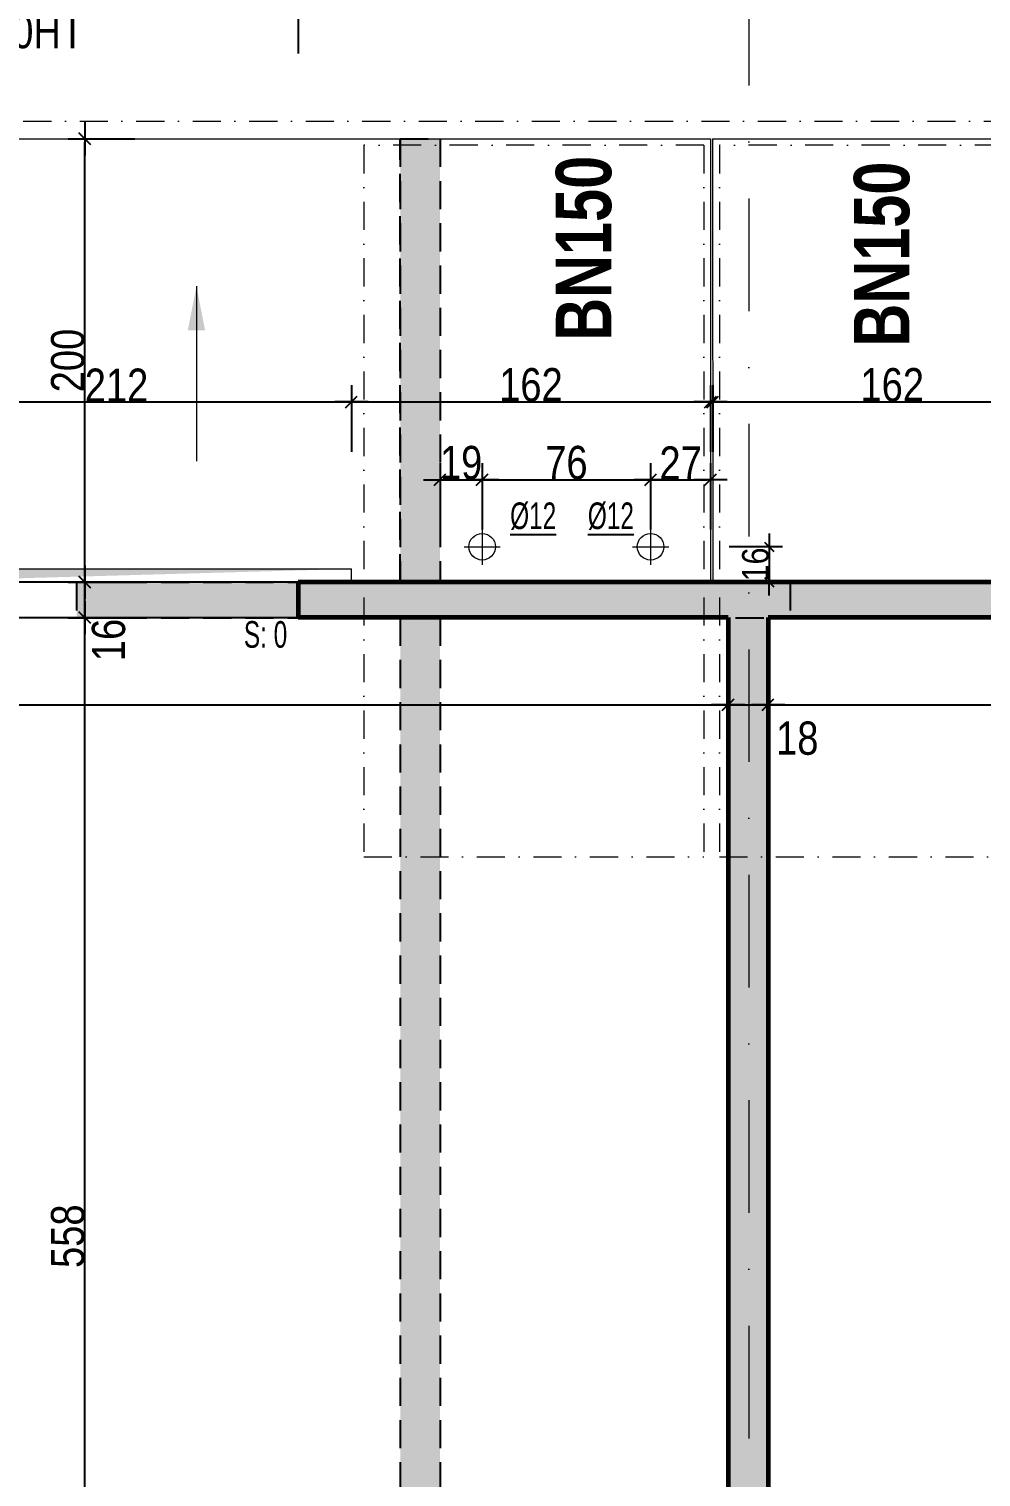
# Model space of a CAD drawing. Header units: millimetres. Extents: x 0 to 26991, y -21919 to -4.
# Drawn here: x 22612 to 23042, y -18921 to -18267 of the extents above; entities that cross this region are included whole.
import ezdxf
from ezdxf.enums import TextEntityAlignment as Align

# ---------------------------------------------------------------- set-up
doc = ezdxf.new("R2010")
doc.units = ezdxf.units.MM
doc.linetypes.add('CACHEX2', pattern=[19.05, 12.7, -6.35])
doc.linetypes.add('TIRETPTX2', pattern=[50.8, 25.4, -12.7, 0, -12.7])
for name, color, linetype in [('01_cote_gen', 4, 'Continuous'), ('01_linteaux', 2, 'Continuous'), ('01_murs_sup', 2, 'CACHEX2'), ('01_poch_murs', 253, 'Continuous'), ('01_texte', 230, 'Continuous'), ('AA_COTES', 2, 'Continuous')]:
    doc.layers.add(name, color=color, linetype=linetype)
doc.layers.add('01_murs_coup', color=5, linetype='Continuous', lineweight=60)
doc.layers.add('01_tram_axes', color=2, linetype='TIRETPTX2', lineweight=9)
doc.styles.add('ARIAL NA', font='ARIALN.TTF')
doc.styles.add('impact', font='impact.ttf')
doc.styles.add('STYLE2', font='ARIALN.TTF')
doc.dimstyles.new('JB50', dxfattribs={"dimscale": 0.1, "dimtxt": 150, "dimasz": 15, "dimexe": 0.1, "dimexo": 0.1, "dimgap": 0.09, "dimtad": 1, "dimdec": 1, "dimdsep": 46, "dimtxsty": 'STYLE2', "dimblk1": 'BOND_G', "dimblk2": 'BOND_D', "dimsah": 1, "dimcen": 1.5, "dimdle": 0.01, "dimse1": 1, "dimse2": 1, "dimclrd": 4, "dimclre": 2, "dimclrt": 6, "dimazin": 2, "dimtfac": 2.333333, "dimtdec": 1, "dimtix": 1, "dimtmove": 2, "dimatfit": 3, "dimldrblk": 'BOND_G', "dimfxl": 1, "dimtolj": 1, "dimtzin": 0, "dimarcsym": 0})
doc.dimstyles.new('JB50res', dxfattribs={"dimscale": 0.1, "dimtxt": 120, "dimasz": 12, "dimexe": 0.1, "dimexo": 0.1, "dimgap": 0.09, "dimtad": 1, "dimdec": 1, "dimdsep": 46, "dimtxsty": 'STYLE2', "dimblk1": 'BOND_G', "dimblk2": 'BOND_D', "dimsah": 1, "dimcen": 1.5, "dimdle": 0.01, "dimse1": 1, "dimse2": 1, "dimclrd": 4, "dimclre": 2, "dimclrt": 6, "dimazin": 2, "dimtfac": 2.333333, "dimtdec": 1, "dimtix": 1, "dimtmove": 2, "dimatfit": 3, "dimldrblk": 'BOND_G', "dimfxl": 1, "dimtolj": 1, "dimtzin": 0, "dimarcsym": 0})

# ---------------------------------------------------------------- blocks, each defined once
blk = doc.blocks.new('BOND_G')
at = {"layer": 'AA_COTES', "color": 0}
for p, q in [((0, -5), (0, 15)), ((5, 0), (-5, 0)), ((1.77, 1.77), (-1.77, -1.77))]:
    blk.add_line(p, q, dxfattribs=at)
blk = doc.blocks.new('BOND_D')
at = {"layer": 'AA_COTES', "color": 0}
for p, q in [((0, 5), (0, -15)), ((5, 0), (-5, 0)), ((-1.77, -1.77), (1.77, 1.77))]:
    blk.add_line(p, q, dxfattribs=at)
blk = doc.blocks.new('*D3211')
at = {"layer": '01_cote_gen', "color": 4, "lineweight": -2, "ltscale": 0.1, "transparency": 16777216}
blk.add_line((22063.24, -18572.23), (22926.24, -18572.23), dxfattribs=at)
at = {"layer": 'Defpoints', "color": 0, "ltscale": 0.1, "transparency": 16777216}
for p in [(22927.74, -18572.23), (22061.74, -18610.43), (22927.74, -18622.95)]:
    blk.add_point(p, dxfattribs=at)
at = {"layer": '01_cote_gen', "color": 4, "lineweight": -2, "ltscale": 0.1, "transparency": 16777216, "xscale": 1.5, "yscale": 1.5, "zscale": 1.5, "rotation": 180}
blk.add_blockref('BOND_G', (22061.74, -18572.23), dxfattribs=at)
at = {"layer": '01_cote_gen', "color": 4, "lineweight": -2, "ltscale": 0.1, "transparency": 16777216, "xscale": 1.5, "yscale": 1.5, "zscale": 1.5}
blk.add_blockref('BOND_D', (22927.74, -18572.23), dxfattribs=at)
at = {"layer": '01_cote_gen', "color": 6, "ltscale": 0.1, "transparency": 16777216, "insert": (22494.74, -18564.56), "char_height": 15, "attachment_point": 5, "style": 'STYLE2'}
blk.add_mtext('\\A1;866', dxfattribs=at)
blk = doc.blocks.new('*D3212')
at = {"layer": '01_cote_gen', "color": 4, "lineweight": -2, "ltscale": 0.1, "transparency": 16777216}
blk.add_line((22929.24, -18572.23), (22944.24, -18572.23), dxfattribs=at)
at = {"layer": 'Defpoints', "color": 0, "ltscale": 0.1, "transparency": 16777216}
for p in [(22945.74, -18572.23), (22927.74, -18622.95), (22945.74, -18630.78)]:
    blk.add_point(p, dxfattribs=at)
at = {"layer": '01_cote_gen', "color": 4, "lineweight": -2, "ltscale": 0.1, "transparency": 16777216, "xscale": 1.5, "yscale": 1.5, "zscale": 1.5, "rotation": 180}
blk.add_blockref('BOND_G', (22927.74, -18572.23), dxfattribs=at)
at = {"layer": '01_cote_gen', "color": 4, "lineweight": -2, "ltscale": 0.1, "transparency": 16777216, "xscale": 1.5, "yscale": 1.5, "zscale": 1.5}
blk.add_blockref('BOND_D', (22945.74, -18572.23), dxfattribs=at)
at = {"layer": '01_cote_gen', "color": 6, "ltscale": 0.1, "transparency": 16777216, "insert": (22958.92, -18587.41), "char_height": 15, "attachment_point": 5, "style": 'STYLE2'}
blk.add_mtext('\\A1;18', dxfattribs=at)
blk = doc.blocks.new('*D3213')
at = {"layer": '01_cote_gen', "color": 4, "lineweight": -2, "ltscale": 0.1, "transparency": 16777216}
blk.add_line((22947.24, -18572.25), (23440.24, -18572.25), dxfattribs=at)
at = {"layer": 'Defpoints', "color": 0, "ltscale": 0.1, "transparency": 16777216}
for p in [(23441.74, -18572.25), (23441.74, -18608.46), (22945.74, -18630.78)]:
    blk.add_point(p, dxfattribs=at)
at = {"layer": '01_cote_gen', "color": 4, "lineweight": -2, "ltscale": 0.1, "transparency": 16777216, "xscale": 1.5, "yscale": 1.5, "zscale": 1.5, "rotation": 180}
blk.add_blockref('BOND_G', (22945.74, -18572.25), dxfattribs=at)
at = {"layer": '01_cote_gen', "color": 4, "lineweight": -2, "ltscale": 0.1, "transparency": 16777216, "xscale": 1.5, "yscale": 1.5, "zscale": 1.5}
blk.add_blockref('BOND_D', (23441.74, -18572.25), dxfattribs=at)
at = {"layer": '01_cote_gen', "color": 6, "ltscale": 0.1, "transparency": 16777216, "insert": (23193.74, -18564.58), "char_height": 15, "attachment_point": 5, "style": 'STYLE2'}
blk.add_mtext('\\A1;496', dxfattribs=at)
blk = doc.blocks.new('*D3226')
at = {"layer": '01_cote_gen', "color": 4, "lineweight": -2, "ltscale": 0.1, "transparency": 16777216}
blk.add_line((21311.24, -18114.45), (23456.24, -18114.45), dxfattribs=at)
at = {"layer": 'Defpoints', "color": 0, "ltscale": 0.1, "transparency": 16777216}
for p in [(23457.74, -18114.45), (21309.74, -18604.77), (23457.74, -18604.77)]:
    blk.add_point(p, dxfattribs=at)
at = {"layer": '01_cote_gen', "color": 4, "lineweight": -2, "ltscale": 0.1, "transparency": 16777216, "xscale": 1.5, "yscale": 1.5, "zscale": 1.5, "rotation": 180}
blk.add_blockref('BOND_G', (21309.74, -18114.45), dxfattribs=at)
at = {"layer": '01_cote_gen', "color": 4, "lineweight": -2, "ltscale": 0.1, "transparency": 16777216, "xscale": 1.5, "yscale": 1.5, "zscale": 1.5}
blk.add_blockref('BOND_D', (23457.74, -18114.45), dxfattribs=at)
at = {"layer": '01_cote_gen', "color": 6, "ltscale": 0.1, "transparency": 16777216, "insert": (22383.74, -18106.78), "char_height": 15, "attachment_point": 5, "style": 'STYLE2'}
blk.add_mtext('\\A1;2148', dxfattribs=at)
blk = doc.blocks.new('*D3229')
at = {"layer": '01_cote_gen', "color": 4, "lineweight": -2, "ltscale": 0.1, "transparency": 16777216}
blk.add_line((22799.25, -18202.6), (23456.24, -18202.6), dxfattribs=at)
at = {"layer": 'Defpoints', "color": 0, "ltscale": 0.1, "transparency": 16777216}
for p in [(22797.75, -18195.63), (23457.74, -18202.6), (23457.74, -18600.46)]:
    blk.add_point(p, dxfattribs=at)
at = {"layer": '01_cote_gen', "color": 4, "lineweight": -2, "ltscale": 0.1, "transparency": 16777216, "xscale": 1.5, "yscale": 1.5, "zscale": 1.5, "rotation": 180}
blk.add_blockref('BOND_G', (22797.75, -18202.6), dxfattribs=at)
at = {"layer": '01_cote_gen', "color": 4, "lineweight": -2, "ltscale": 0.1, "transparency": 16777216, "xscale": 1.5, "yscale": 1.5, "zscale": 1.5}
blk.add_blockref('BOND_D', (23457.74, -18202.6), dxfattribs=at)
at = {"layer": '01_cote_gen', "color": 6, "ltscale": 0.1, "transparency": 16777216, "insert": (23127.74, -18194.93), "char_height": 15, "attachment_point": 5, "style": 'STYLE2'}
blk.add_mtext('\\A1;660', dxfattribs=at)
blk = doc.blocks.new('*D3231')
at = {"layer": '01_cote_gen', "color": 4, "lineweight": -2, "ltscale": 0.1, "transparency": 16777216}
blk.add_line((22799.25, -18470.77), (22815.25, -18470.77), dxfattribs=at)
at = {"layer": 'Defpoints', "color": 0, "ltscale": 0.1, "transparency": 16777216}
for p in [(22797.75, -18468.65), (22816.75, -18470.77), (22816.75, -18484.17)]:
    blk.add_point(p, dxfattribs=at)
at = {"layer": '01_cote_gen', "color": 4, "lineweight": -2, "ltscale": 0.1, "transparency": 16777216, "xscale": 1.5, "yscale": 1.5, "zscale": 1.5, "rotation": 180}
blk.add_blockref('BOND_G', (22797.75, -18470.77), dxfattribs=at)
at = {"layer": '01_cote_gen', "color": 4, "lineweight": -2, "ltscale": 0.1, "transparency": 16777216, "xscale": 1.5, "yscale": 1.5, "zscale": 1.5}
blk.add_blockref('BOND_D', (22816.75, -18470.77), dxfattribs=at)
at = {"layer": '01_cote_gen', "color": 6, "ltscale": 0.1, "transparency": 16777216, "insert": (22807.25, -18463.1), "char_height": 15, "attachment_point": 5, "style": 'STYLE2'}
blk.add_mtext('\\A1;19', dxfattribs=at)
blk = doc.blocks.new('*D3233')
at = {"layer": '01_cote_gen', "color": 4, "lineweight": -2, "transparency": 16777216}
blk.add_line((22946.22, -18502.18), (22946.22, -18515.78), dxfattribs=at)
at = {"layer": 'Defpoints', "color": 0, "transparency": 16777216}
for p in [(22879.27, -18500.98), (22920.28, -18516.98), (22946.22, -18516.98)]:
    blk.add_point(p, dxfattribs=at)
at = {"layer": '01_cote_gen', "color": 4, "lineweight": -2, "transparency": 16777216, "xscale": 1.2, "yscale": 1.2, "zscale": 1.2}
for name, p, rotation in [('BOND_G', (22946.22, -18500.98), 90), ('BOND_D', (22946.22, -18516.98), 270)]:
    blk.add_blockref(name, p, dxfattribs=dict(at, rotation=rotation))
at = {"layer": '01_cote_gen', "color": 6, "lineweight": 0, "transparency": 16777216, "insert": (22940.09, -18508.98), "char_height": 12, "attachment_point": 5, "rotation": 90, "style": 'STYLE2'}
blk.add_mtext('\\A1;16', dxfattribs=at)
blk = doc.blocks.new('*D3234')
at = {"layer": '01_cote_gen', "color": 4, "lineweight": -2, "ltscale": 0.1, "transparency": 16777216}
blk.add_line((22818.25, -18470.77), (22891.25, -18470.77), dxfattribs=at)
at = {"layer": 'Defpoints', "color": 0, "ltscale": 0.1, "transparency": 16777216}
for p in [(22892.75, -18470.77), (22816.75, -18478.8), (22892.75, -18507)]:
    blk.add_point(p, dxfattribs=at)
at = {"layer": '01_cote_gen', "color": 4, "lineweight": -2, "ltscale": 0.1, "transparency": 16777216, "xscale": 1.5, "yscale": 1.5, "zscale": 1.5, "rotation": 180}
blk.add_blockref('BOND_G', (22816.75, -18470.77), dxfattribs=at)
at = {"layer": '01_cote_gen', "color": 4, "lineweight": -2, "ltscale": 0.1, "transparency": 16777216, "xscale": 1.5, "yscale": 1.5, "zscale": 1.5}
blk.add_blockref('BOND_D', (22892.75, -18470.77), dxfattribs=at)
at = {"layer": '01_cote_gen', "color": 6, "ltscale": 0.1, "transparency": 16777216, "insert": (22854.75, -18463.1), "char_height": 15, "attachment_point": 5, "style": 'STYLE2'}
blk.add_mtext('\\A1;76', dxfattribs=at)
blk = doc.blocks.new('*D3235')
at = {"layer": '01_cote_gen', "color": 4, "lineweight": -2, "ltscale": 0.1, "transparency": 16777216}
blk.add_line((22894.25, -18470.77), (22918.27, -18470.77), dxfattribs=at)
at = {"layer": 'Defpoints', "color": 0, "ltscale": 0.1, "transparency": 16777216}
for p in [(22919.77, -18470.77), (22892.75, -18478.27), (22919.77, -18478.27)]:
    blk.add_point(p, dxfattribs=at)
at = {"layer": '01_cote_gen', "color": 4, "lineweight": -2, "ltscale": 0.1, "transparency": 16777216, "xscale": 1.5, "yscale": 1.5, "zscale": 1.5, "rotation": 180}
blk.add_blockref('BOND_G', (22892.75, -18470.77), dxfattribs=at)
at = {"layer": '01_cote_gen', "color": 4, "lineweight": -2, "ltscale": 0.1, "transparency": 16777216, "xscale": 1.5, "yscale": 1.5, "zscale": 1.5}
blk.add_blockref('BOND_D', (22919.77, -18470.77), dxfattribs=at)
at = {"layer": '01_cote_gen', "color": 6, "ltscale": 0.1, "transparency": 16777216, "insert": (22906.26, -18463.23), "char_height": 15, "attachment_point": 5, "style": 'STYLE2'}
blk.add_mtext('\\A1;27', dxfattribs=at)
blk = doc.blocks.new('*D3247')
at = {"layer": '01_cote_gen', "color": 4, "lineweight": -2, "ltscale": 0.1, "transparency": 16777216}
blk.add_line((22547.25, -18435.67), (22756.24, -18435.67), dxfattribs=at)
at = {"layer": 'Defpoints', "color": 0, "ltscale": 0.1, "transparency": 16777216}
for p in [(22757.74, -18435.67), (22545.75, -18456.3), (22757.74, -18510.98)]:
    blk.add_point(p, dxfattribs=at)
at = {"layer": '01_cote_gen', "color": 4, "lineweight": -2, "ltscale": 0.1, "transparency": 16777216, "xscale": 1.5, "yscale": 1.5, "zscale": 1.5, "rotation": 180}
blk.add_blockref('BOND_G', (22545.75, -18435.67), dxfattribs=at)
at = {"layer": '01_cote_gen', "color": 4, "lineweight": -2, "ltscale": 0.1, "transparency": 16777216, "xscale": 1.5, "yscale": 1.5, "zscale": 1.5}
blk.add_blockref('BOND_D', (22757.74, -18435.67), dxfattribs=at)
at = {"layer": '01_cote_gen', "color": 6, "ltscale": 0.1, "transparency": 16777216, "insert": (22651.75, -18428.13), "char_height": 15, "attachment_point": 5, "style": 'STYLE2'}
blk.add_mtext('\\A1;212', dxfattribs=at)
blk = doc.blocks.new('*D3248')
at = {"layer": '01_cote_gen', "color": 4, "lineweight": -2, "ltscale": 0.1, "transparency": 16777216}
blk.add_line((22759.24, -18435.67), (22918.26, -18435.67), dxfattribs=at)
at = {"layer": 'Defpoints', "color": 0, "ltscale": 0.1, "transparency": 16777216}
for p in [(22919.76, -18435.67), (22919.76, -18440.13), (22757.74, -18458.17)]:
    blk.add_point(p, dxfattribs=at)
at = {"layer": '01_cote_gen', "color": 4, "lineweight": -2, "ltscale": 0.1, "transparency": 16777216, "xscale": 1.5, "yscale": 1.5, "zscale": 1.5, "rotation": 180}
blk.add_blockref('BOND_G', (22757.74, -18435.67), dxfattribs=at)
at = {"layer": '01_cote_gen', "color": 4, "lineweight": -2, "ltscale": 0.1, "transparency": 16777216, "xscale": 1.5, "yscale": 1.5, "zscale": 1.5}
blk.add_blockref('BOND_D', (22919.76, -18435.67), dxfattribs=at)
at = {"layer": '01_cote_gen', "color": 6, "ltscale": 0.1, "transparency": 16777216, "insert": (22838.75, -18428.01), "char_height": 15, "attachment_point": 5, "style": 'STYLE2'}
blk.add_mtext('\\A1;162', dxfattribs=at)
blk = doc.blocks.new('*D3249')
at = {"layer": '01_cote_gen', "color": 4, "lineweight": -2, "ltscale": 0.1, "transparency": 16777216}
blk.add_line((22922.26, -18435.67), (23081.26, -18435.67), dxfattribs=at)
at = {"layer": 'Defpoints', "color": 0, "ltscale": 0.1, "transparency": 16777216}
for p in [(23082.76, -18435.67), (22920.76, -18445.95), (23082.76, -18510.98)]:
    blk.add_point(p, dxfattribs=at)
at = {"layer": '01_cote_gen', "color": 4, "lineweight": -2, "ltscale": 0.1, "transparency": 16777216, "xscale": 1.5, "yscale": 1.5, "zscale": 1.5, "rotation": 180}
blk.add_blockref('BOND_G', (22920.76, -18435.67), dxfattribs=at)
at = {"layer": '01_cote_gen', "color": 4, "lineweight": -2, "ltscale": 0.1, "transparency": 16777216, "xscale": 1.5, "yscale": 1.5, "zscale": 1.5}
blk.add_blockref('BOND_D', (23082.76, -18435.67), dxfattribs=at)
at = {"layer": '01_cote_gen', "color": 6, "ltscale": 0.1, "transparency": 16777216, "insert": (23001.76, -18428.01), "char_height": 15, "attachment_point": 5, "style": 'STYLE2'}
blk.add_mtext('\\A1;162', dxfattribs=at)
blk = doc.blocks.new('*D3263')
at = {"layer": '01_cote_gen', "color": 4, "lineweight": -2, "ltscale": 0.1, "transparency": 16777216}
blk.add_line((22435.2, -18255.97), (22732.24, -18255.97), dxfattribs=at)
at = {"layer": 'Defpoints', "color": 0, "ltscale": 0.1, "transparency": 16777216}
for p in [(22733.74, -18255.97), (22433.7, -18532.96), (22733.74, -18532.96)]:
    blk.add_point(p, dxfattribs=at)
at = {"layer": '01_cote_gen', "color": 4, "lineweight": -2, "ltscale": 0.1, "transparency": 16777216, "xscale": 1.5, "yscale": 1.5, "zscale": 1.5, "rotation": 180}
blk.add_blockref('BOND_G', (22433.7, -18255.97), dxfattribs=at)
at = {"layer": '01_cote_gen', "color": 4, "lineweight": -2, "ltscale": 0.1, "transparency": 16777216, "xscale": 1.5, "yscale": 1.5, "zscale": 1.5}
blk.add_blockref('BOND_D', (22733.74, -18255.97), dxfattribs=at)
at = {"layer": '01_cote_gen', "color": 6, "ltscale": 0.1, "transparency": 16777216, "insert": (22583.72, -18248.3), "char_height": 15, "attachment_point": 5, "style": 'STYLE2'}
blk.add_mtext('\\A1;300', dxfattribs=at)
blk = doc.blocks.new('*D3264')
at = {"layer": '01_cote_gen', "color": 4, "lineweight": -2, "ltscale": 0.1, "transparency": 16777216}
blk.add_line((22735.24, -18255.97), (23178.24, -18255.97), dxfattribs=at)
at = {"layer": 'Defpoints', "color": 0, "ltscale": 0.1, "transparency": 16777216}
for p in [(23179.74, -18255.97), (22733.74, -18532.96), (23179.74, -18532.98)]:
    blk.add_point(p, dxfattribs=at)
at = {"layer": '01_cote_gen', "color": 4, "lineweight": -2, "ltscale": 0.1, "transparency": 16777216, "xscale": 1.5, "yscale": 1.5, "zscale": 1.5, "rotation": 180}
blk.add_blockref('BOND_G', (22733.74, -18255.97), dxfattribs=at)
at = {"layer": '01_cote_gen', "color": 4, "lineweight": -2, "ltscale": 0.1, "transparency": 16777216, "xscale": 1.5, "yscale": 1.5, "zscale": 1.5}
blk.add_blockref('BOND_D', (23179.74, -18255.97), dxfattribs=at)
at = {"layer": '01_cote_gen', "color": 6, "ltscale": 0.1, "transparency": 16777216, "insert": (22956.74, -18248.3), "char_height": 15, "attachment_point": 5, "style": 'STYLE2'}
blk.add_mtext('\\A1;446', dxfattribs=at)
blk = doc.blocks.new('*D3553')
at = {"layer": '01_cote_gen', "color": 4, "lineweight": -2, "ltscale": 0.1, "transparency": 16777216}
blk.add_line((22637.47, -19089.49), (22637.47, -18534.48), dxfattribs=at)
at = {"layer": 'Defpoints', "color": 0, "ltscale": 0.1, "transparency": 16777216}
for p in [(22637.41, -18532.98), (22637.47, -18532.98), (22659.97, -19090.99)]:
    blk.add_point(p, dxfattribs=at)
at = {"layer": '01_cote_gen', "color": 4, "lineweight": -2, "ltscale": 0.1, "transparency": 16777216, "xscale": 1.5, "yscale": 1.5, "zscale": 1.5}
for name, p, rotation in [('BOND_D', (22637.47, -18532.98), 90), ('BOND_G', (22637.47, -19090.99), 270)]:
    blk.add_blockref(name, p, dxfattribs=dict(at, rotation=rotation))
at = {"layer": '01_cote_gen', "color": 6, "ltscale": 0.1, "transparency": 16777216, "insert": (22629.8, -18811.98), "char_height": 15, "attachment_point": 5, "rotation": 90, "style": 'STYLE2'}
blk.add_mtext('\\A1;558', dxfattribs=at)
blk = doc.blocks.new('*D3554')
at = {"layer": '01_cote_gen', "color": 4, "lineweight": -2, "ltscale": 0.1, "transparency": 16777216}
blk.add_line((22637.47, -18531.48), (22637.47, -18518.46), dxfattribs=at)
at = {"layer": 'Defpoints', "color": 0, "ltscale": 0.1, "transparency": 16777216}
for p in [(22637.47, -18516.96), (22642.41, -18516.96), (22642.41, -18532.98)]:
    blk.add_point(p, dxfattribs=at)
at = {"layer": '01_cote_gen', "color": 4, "lineweight": -2, "ltscale": 0.1, "transparency": 16777216, "xscale": 1.5, "yscale": 1.5, "zscale": 1.5}
for name, p, rotation in [('BOND_D', (22637.47, -18516.96), 90), ('BOND_G', (22637.47, -18532.98), 270)]:
    blk.add_blockref(name, p, dxfattribs=dict(at, rotation=rotation))
at = {"layer": '01_cote_gen', "color": 6, "ltscale": 0.1, "transparency": 16777216, "insert": (22648.23, -18543.05), "char_height": 15, "attachment_point": 5, "rotation": 90, "style": 'STYLE2'}
blk.add_mtext('\\A1;16', dxfattribs=at)
blk = doc.blocks.new('*D3555')
at = {"layer": '01_cote_gen', "color": 4, "lineweight": -2, "ltscale": 0.1, "transparency": 16777216}
blk.add_line((22637.47, -18515.48), (22637.47, -18318.48), dxfattribs=at)
at = {"layer": 'Defpoints', "color": 0, "ltscale": 0.1, "transparency": 16777216}
for p in [(22637.47, -18316.98), (22651.74, -18316.98), (22643.21, -18516.98)]:
    blk.add_point(p, dxfattribs=at)
at = {"layer": '01_cote_gen', "color": 4, "lineweight": -2, "ltscale": 0.1, "transparency": 16777216, "xscale": 1.5, "yscale": 1.5, "zscale": 1.5}
for name, p, rotation in [('BOND_D', (22637.47, -18316.98), 90), ('BOND_G', (22637.47, -18516.98), 270)]:
    blk.add_blockref(name, p, dxfattribs=dict(at, rotation=rotation))
at = {"layer": '01_cote_gen', "color": 6, "ltscale": 0.1, "transparency": 16777216, "insert": (22629.8, -18416.98), "char_height": 15, "attachment_point": 5, "rotation": 90, "style": 'STYLE2'}
blk.add_mtext('\\A1;200', dxfattribs=at)

msp = doc.modelspace()

# ---------------------------------------------------------------- hatches: boundary and pattern name
at = {"layer": '01_murs_sup'}
h = msp.add_hatch(dxfattribs=at)
h.set_pattern_fill('DASH', color=256, scale=2.5, angle=135)
h.set_pattern_definition([(135, (-7447.66, 5279.43), (-11.2253202, 9e-16), [7.9375, -7.9375])])
h.paths.add_polyline_path([(22533.74, -18516.98), (22311.74, -18516.98), (22311.74, -18532.98), (22533.74, -18532.98)], flags=17)
h.paths.add_polyline_path([(22955.74, -18516.98), (22797.74, -18516.98), (22797.74, -18316.98), (22779.74, -18316.98), (22779.74, -18516.98), (22633.74, -18516.98), (22633.74, -18532.98), (22779.74, -18532.98), (22779.74, -19090.98), (22742.74, -19090.98), (22742.74, -19125.98), (22171.74, -19125.98), (22171.74, -19143.98), (22760.74, -19143.98), (22760.74, -19108.98), (22928.74, -19108.98), (22928.74, -19166.98), (22946.74, -19166.98), (22946.74, -19090.98), (22797.74, -19090.98), (22797.74, -18532.98), (22955.74, -18532.98)])
h.paths.add_polyline_path([(23179.74, -18516.98), (23055.74, -18516.98), (23055.74, -18532.98), (23179.74, -18532.98)])
h.paths.add_polyline_path([(23457.74, -18516.98), (23279.74, -18516.98), (23279.74, -18532.98), (23441.74, -18532.98), (23441.74, -18683.98), (23457.74, -18683.98)])
h.paths.add_polyline_path([(23457.74, -18883.98), (23441.74, -18883.98), (23441.74, -19273.98), (22946.74, -19273.98), (22946.74, -19268.98), (22928.74, -19268.98), (22928.74, -19273.98), (22679.74, -19273.98), (22679.74, -19291.98), (22928.74, -19291.98), (22928.74, -19491.98), (22946.74, -19491.98), (22946.74, -19291.98), (23441.74, -19291.98), (23441.74, -19483.98), (23457.74, -19483.98)])
h.paths.add_polyline_path([(23457.74, -19583.98), (23441.74, -19583.98), (23441.74, -19884.98), (23349.74, -19884.98), (23349.74, -19900.98), (23457.74, -19900.98)])
at = {"layer": '01_poch_murs', "ltscale": 0.1}
h = msp.add_hatch(color=256, dxfattribs=at)
h.dxf.hatch_style = 1
h.paths.add_polyline_path([(21325.74, -18532.96), (21328.74, -18532.96), (21328.74, -18524.96), (21309.74, -18524.96), (21309.74, -19134.79), (21584.78, -19134.78), (21584.78, -19125.96), (21325.74, -19125.98)])
h.paths.add_polyline_path([(21328.74, -18516.96), (21309.74, -18516.96), (21309.74, -18524.96), (21328.74, -18524.96)])
h.paths.add_polyline_path([(21482.15, -18516.96), (21328.74, -18516.96), (21328.74, -18524.96), (21482.15, -18524.96)])
h.paths.add_polyline_path([(21482.15, -18524.96), (21328.74, -18524.96), (21328.74, -18532.96), (21482.15, -18532.96)])
h.paths.add_polyline_path([(21535.74, -18524.96), (21482.15, -18524.96), (21482.15, -18532.96), (21535.74, -18532.96)])
h.paths.add_polyline_path([(21535.74, -18516.96), (21482.15, -18516.96), (21482.15, -18524.96), (21535.74, -18524.96)])
h.paths.add_polyline_path([(21689.33, -18516.96), (21635.74, -18516.96), (21635.74, -18532.96), (21689.33, -18532.96)])
h.paths.add_polyline_path([(21793.74, -18516.96), (21689.33, -18516.96), (21689.33, -18532.96), (21793.74, -18532.96)])
h.paths.add_polyline_path([(22043.74, -18516.96), (22003.15, -18516.96), (22003.15, -18532.96), (22043.74, -18532.96)])
h.paths.add_polyline_path([(22003.15, -18516.96), (21993.74, -18516.96), (21993.74, -18532.96), (22003.15, -18532.96)])
h.paths.add_polyline_path([(22111.74, -18516.96), (22061.74, -18516.96), (22061.74, -18532.96), (22111.74, -18532.96)])
h.paths.add_polyline_path([(22226.33, -18516.96), (22211.74, -18516.96), (22211.74, -18532.96), (22226.33, -18532.96)])
h.paths.add_polyline_path([(22379.74, -18516.96), (22226.33, -18516.96), (22226.33, -18532.96), (22379.74, -18532.96)])
h.paths.add_polyline_path([(22386.74, -18516.96), (22379.74, -18516.96), (22379.74, -18532.96), (22386.74, -18532.96)])
h.paths.add_polyline_path([(22433.7, -18516.96), (22386.74, -18516.96), (22386.74, -18532.96), (22433.7, -18532.96)])
h.paths.add_polyline_path([(22763.34, -18516.96), (22733.74, -18516.96), (22733.74, -18532.96), (22763.34, -18532.96)])
h.paths.add_polyline_path([(22916.75, -18516.96), (22763.34, -18516.96), (22763.34, -18532.96), (22916.75, -18532.96)])
h.paths.add_polyline_path([(22923.75, -18516.96), (22916.75, -18516.96), (22916.75, -18532.96), (22923.75, -18532.96)])
h.paths.add_polyline_path([(22937.11, -18516.96), (22923.75, -18516.96), (22923.75, -18532.96), (22927.74, -18532.96), (22927.74, -18640.86), (22937.11, -18640.86)])
h.paths.add_polyline_path([(23077.16, -18516.96), (22937.11, -18516.96), (22937.11, -18640.86), (22945.74, -18640.86), (22945.74, -18532.96), (23077.16, -18532.96)])
h.paths.add_polyline_path([(23179.74, -18516.96), (23077.16, -18516.96), (23077.16, -18532.96), (23179.74, -18532.96)])
h.paths.add_polyline_path([(23285.33, -18516.96), (23279.74, -18516.96), (23279.74, -18532.96), (23285.33, -18532.96)])
h.paths.add_polyline_path([(23438.74, -18516.96), (23285.33, -18516.96), (23285.33, -18532.96), (23438.74, -18532.96)])
h.paths.add_polyline_path([(23447.11, -18516.96), (23438.74, -18516.96), (23438.74, -18532.96), (23441.74, -18532.96), (23441.74, -18683.96), (23447.11, -18683.96)])
h.paths.add_polyline_path([(23457.74, -18516.96), (23447.11, -18516.96), (23447.11, -18683.96), (23457.74, -18683.96)])
h.paths.add_polyline_path([(22937.11, -18640.86), (22927.74, -18640.86), (22927.74, -19090.99), (22742.74, -19090.99), (22742.74, -19125.99), (22508.93, -19126.03), (22508.93, -19144.03), (22760.74, -19143.99), (22760.74, -19128.99), (22760.66, -19128.99), (22760.7, -19108.99), (22780.76, -19108.99), (22866.73, -19108.99), (22866.73, -19108.94), (22906.71, -19108.94), (22927.74, -19108.99), (22927.74, -19170.84), (22937.11, -19170.84)])
h.paths.add_polyline_path([(22945.74, -18640.86), (22937.11, -18640.86), (22937.11, -19170.84), (22945.74, -19170.84)])

# ---------------------------------------------------------------- linework, layer by layer
at = {"layer": '01_linteaux', "lineweight": 0}
for p, q in [((22383.74, -18316.98), (22919.74, -18316.98)), ((22919.74, -18316.98), (22919.78, -18516.96)), ((22920.74, -18316.98), (22920.78, -18516.96)), ((22920.74, -18316.98), (23457.74, -18316.98)), ((22816.75, -18492.83), (22816.75, -18509.14)), ((22892.75, -18492.83), (22892.75, -18509.14)), ((22808.6, -18500.98), (22824.9, -18500.98)), ((22884.6, -18500.98), (22900.9, -18500.98)), ((22545.75, -18510.98), (22757.74, -18510.98)), ((22757.74, -18516.96), (22757.74, -18510.98))]:
    msp.add_line(p, q, dxfattribs=at)
at = {"layer": '01_linteaux', "color": 230, "lineweight": 0}
msp.add_line((22687.82, -18383.49), (22687.82, -18462.34), dxfattribs=at)
at = {"layer": '01_linteaux', "ltscale": 0.1}
for p, q in [((22733.74, -18516.96), (22433.7, -18516.96)), ((22433.7, -18532.96), (22733.74, -18532.96))]:
    msp.add_line(p, q, dxfattribs=at)
at = {"layer": '01_linteaux', "lineweight": 0}
for centre in [(22816.75, -18500.98), (22892.75, -18500.98)]:
    msp.add_circle(centre, 6, dxfattribs=at)
at = {"layer": '01_linteaux', "color": 230, "lineweight": 0}
for points in [[(22687.82, -18383.49), (22683.92, -18403.39), (22687.82, -18403.39)], [(22687.82, -18383.49), (22691.72, -18403.39), (22687.82, -18403.39)]]:
    msp.add_solid(points, dxfattribs=at)
at = {"layer": '01_linteaux', "lineweight": 0}
msp.add_solid([(22545.75, -18516.96), (22545.75, -18510.98), (22757.74, -18510.98)], dxfattribs=at)
at = {"layer": '01_murs_coup'}
for p, q in [((23179.74, -18516.96), (22733.74, -18516.96)), ((22733.74, -18516.96), (22733.74, -18532.96)), ((22927.74, -18532.96), (22733.74, -18532.96)), ((22927.74, -18532.96), (22927.74, -19090.99)), ((22945.74, -18532.96), (22945.74, -19170.84)), ((23179.74, -18532.96), (22945.74, -18532.96)), ((23179.74, -18532.96), (22945.74, -18532.96))]:
    msp.add_line(p, q, dxfattribs=at)
at = {"layer": '01_murs_sup'}
for p, q in [((22779.74, -18316.98), (22779.74, -18516.98)), ((22779.74, -18316.98), (22797.74, -18316.98)), ((22779.75, -18516.98), (22779.75, -18316.98)), ((22797.74, -18316.98), (22797.74, -18516.98)), ((22797.75, -18316.98), (22797.75, -18516.96)), ((22633.74, -18516.98), (22633.74, -18532.98)), ((22633.74, -18516.98), (22779.74, -18516.98)), ((22797.74, -18516.98), (22955.74, -18516.98)), ((22955.74, -18516.98), (22955.74, -18532.98)), ((22633.74, -18532.98), (22779.74, -18532.98)), ((22779.74, -18532.98), (22779.74, -19090.98)), ((22797.74, -18532.98), (22797.74, -19090.98)), ((22797.74, -18532.98), (22955.74, -18532.98))]:
    msp.add_line(p, q, dxfattribs=at)
at = {"layer": '01_tram_axes', "color": 253, "ltscale": 2}
msp.add_line((22937.11, -17835.37), (22937.11, -21303.33), dxfattribs=at)
at = {"layer": '01_tram_axes', "ltscale": 0.5}
for p, q in [((21309.15, -18308.98), (23465.74, -18308.98)), ((22763.34, -18319.88), (22763.34, -18640.86)), ((22916.75, -18319.88), (22763.34, -18319.88)), ((22916.75, -18319.88), (22916.75, -18640.86)), ((22923.75, -18319.88), (22923.75, -18640.86)), ((23077.16, -18319.88), (22923.75, -18319.88)), ((22763.34, -18640.86), (22916.75, -18640.86)), ((22923.75, -18640.86), (23077.16, -18640.86))]:
    msp.add_line(p, q, dxfattribs=at)

# ---------------------------------------------------------------- texts
at = {"layer": '01_texte', "style": 'ARIAL NA'}
msp.add_text('x220HT', height=15, dxfattribs=at).set_placement((22576.99, -18276.11))
at = {"layer": '01_texte', "style": 'impact'}
for p in [(22882.47, -18366.35), (23016.96, -18368.98)]:
    msp.add_text('BN150', height=25, rotation=90, dxfattribs=at).set_placement(p, align=Align.BOTTOM_CENTER)
at = {"layer": '01_texte', "width": 0.8}
for s, style, p in [('%%U%%C12', 'STYLE2', (22829.36, -18493.01)), ('%%U%%C12', 'STYLE2', (22864.42, -18493.01)), ('S: 0', 'ARIAL NA', (22709.22, -18546.53))]:
    msp.add_text(s, height=12, dxfattribs=dict(at, style=style)).set_placement(p)

# ---------------------------------------------------------------- dimensions: what is measured, and where the dimension line sits
at = {"layer": '01_cote_gen', "ltscale": 0.1}
for base, p1, p2, picture, middle in [((23457.74, -18114.45), (21309.74, -18604.77), (23457.74, -18604.77), '*D3226', (22383.74, -18106.78)), ((23457.74, -18202.6), (22797.75, -18195.63), (23457.74, -18600.46), '*D3229', (23127.74, -18194.93)), ((22733.74, -18255.97), (22433.7, -18532.96), (22733.74, -18532.96), '*D3263', (22583.72, -18248.3)), ((23179.74, -18255.97), (22733.74, -18532.96), (23179.74, -18532.98), '*D3264', (22956.74, -18248.3)), ((22757.74, -18435.67), (22545.75, -18456.3), (22757.74, -18510.98), '*D3247', (22651.75, -18428.13)), ((22919.76, -18435.67), (22757.74, -18458.17), (22919.76, -18440.13), '*D3248', (22838.75, -18428.01)), ((23082.76, -18435.67), (22920.76, -18445.95), (23082.76, -18510.98), '*D3249', (23001.76, -18428.01)), ((22816.75, -18470.77), (22797.75, -18468.65), (22816.75, -18484.17), '*D3231', (22807.25, -18463.1)), ((22892.75, -18470.77), (22816.75, -18478.8), (22892.75, -18507), '*D3234', (22854.75, -18463.1)), ((22919.77, -18470.77), (22892.75, -18478.27), (22919.77, -18478.27), '*D3235', (22906.26, -18463.23)), ((22927.74, -18572.23), (22061.74, -18610.43), (22927.74, -18622.95), '*D3211', (22494.74, -18564.56)), ((23441.74, -18572.25), (22945.74, -18630.78), (23441.74, -18608.46), '*D3213', (23193.74, -18564.58))]:
    dim = msp.add_linear_dim(base=base, p1=p1, p2=p2, dimstyle='JB50', dxfattribs=at)
    dim.commit()
    dim.dimension.update_dxf_attribs({"geometry": picture, "text_midpoint": middle})
for base, p1, p2, picture, middle in [((22637.47, -18316.98), (22643.21, -18516.98), (22651.74, -18316.98), '*D3555', (22629.8, -18416.98)), ((22637.47, -18532.98), (22659.97, -19090.99), (22637.41, -18532.98), '*D3553', (22629.8, -18811.98))]:
    dim = msp.add_linear_dim(base=base, p1=p1, p2=p2, angle=90, dimstyle='JB50', dxfattribs=at)
    dim.commit()
    dim.dimension.update_dxf_attribs({"geometry": picture, "text_midpoint": middle})
at = {"layer": '01_cote_gen', "lineweight": 0}
dim = msp.add_linear_dim(base=(22946.22, -18516.98), p1=(22879.27, -18500.98), p2=(22920.28, -18516.98), angle=90, dimstyle='JB50res', dxfattribs=at)
dim.commit()
dim.dimension.update_dxf_attribs({"geometry": '*D3233', "text_midpoint": (22940.09, -18508.98)})
at = {"layer": '01_cote_gen', "ltscale": 0.1}
dim = msp.add_linear_dim(base=(22637.47, -18516.96), p1=(22642.41, -18532.98), p2=(22642.41, -18516.96), angle=90, dimstyle='JB50', dxfattribs=at)
dim.commit()
dim.dimension.update_dxf_attribs({"geometry": '*D3554', "text_midpoint": (22648.23, -18543.05), "dimtype": 160})
dim = msp.add_linear_dim(base=(22945.74, -18572.23), p1=(22927.74, -18622.95), p2=(22945.74, -18630.78), dimstyle='JB50', dxfattribs=at)
dim.commit()
dim.dimension.update_dxf_attribs({"geometry": '*D3212', "text_midpoint": (22958.92, -18587.41), "dimtype": 160})

doc.saveas('drawing.dxf')
